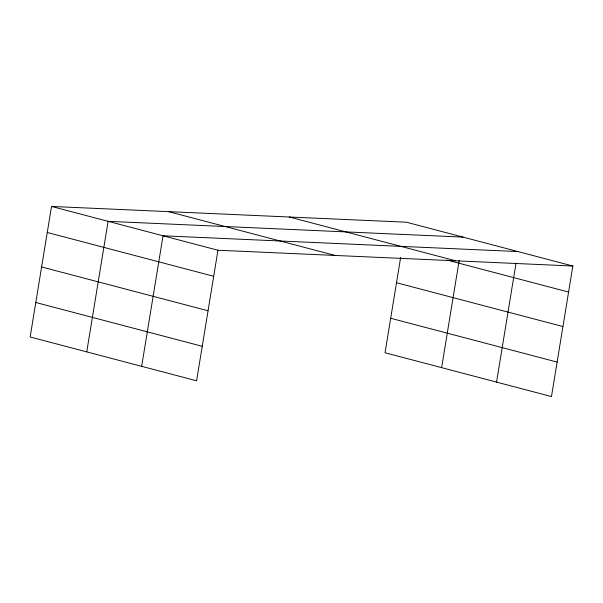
<?xml version="1.0" encoding="UTF-8"?>
<svg xmlns="http://www.w3.org/2000/svg" width="603" height="603" viewBox="0 0 603 603"><rect width="100%" height="100%" fill="white"/><g stroke="black" fill="none" stroke-linecap="round" stroke-linejoin="round"><path stroke-width="0.9" d="M572.85 266.021L406.414 222.213L51.526 206.437L30.15 336.979L196.586 380.787L217.962 250.245L572.85 266.021L551.474 396.563L385.038 352.755L400.663 257.33M86.742 351.873L108.118 221.331L462.998 237.107M141.66 366.33L163.044 235.788L517.924 251.564M441.622 367.649L459.177 260.458M496.548 382.106L516.017 263.24M289.297 217.005L455.74 260.813M447.057 260.081L568.584 292.063M168.636 211.645L335.08 255.453M396.503 282.739L562.938 326.547M51.526 206.437L217.962 250.245M390.684 318.271L557.119 362.079M47.26 232.479L213.703 276.287M41.615 266.963L208.05 310.771M35.796 302.495L202.239 346.303"/></g></svg>
